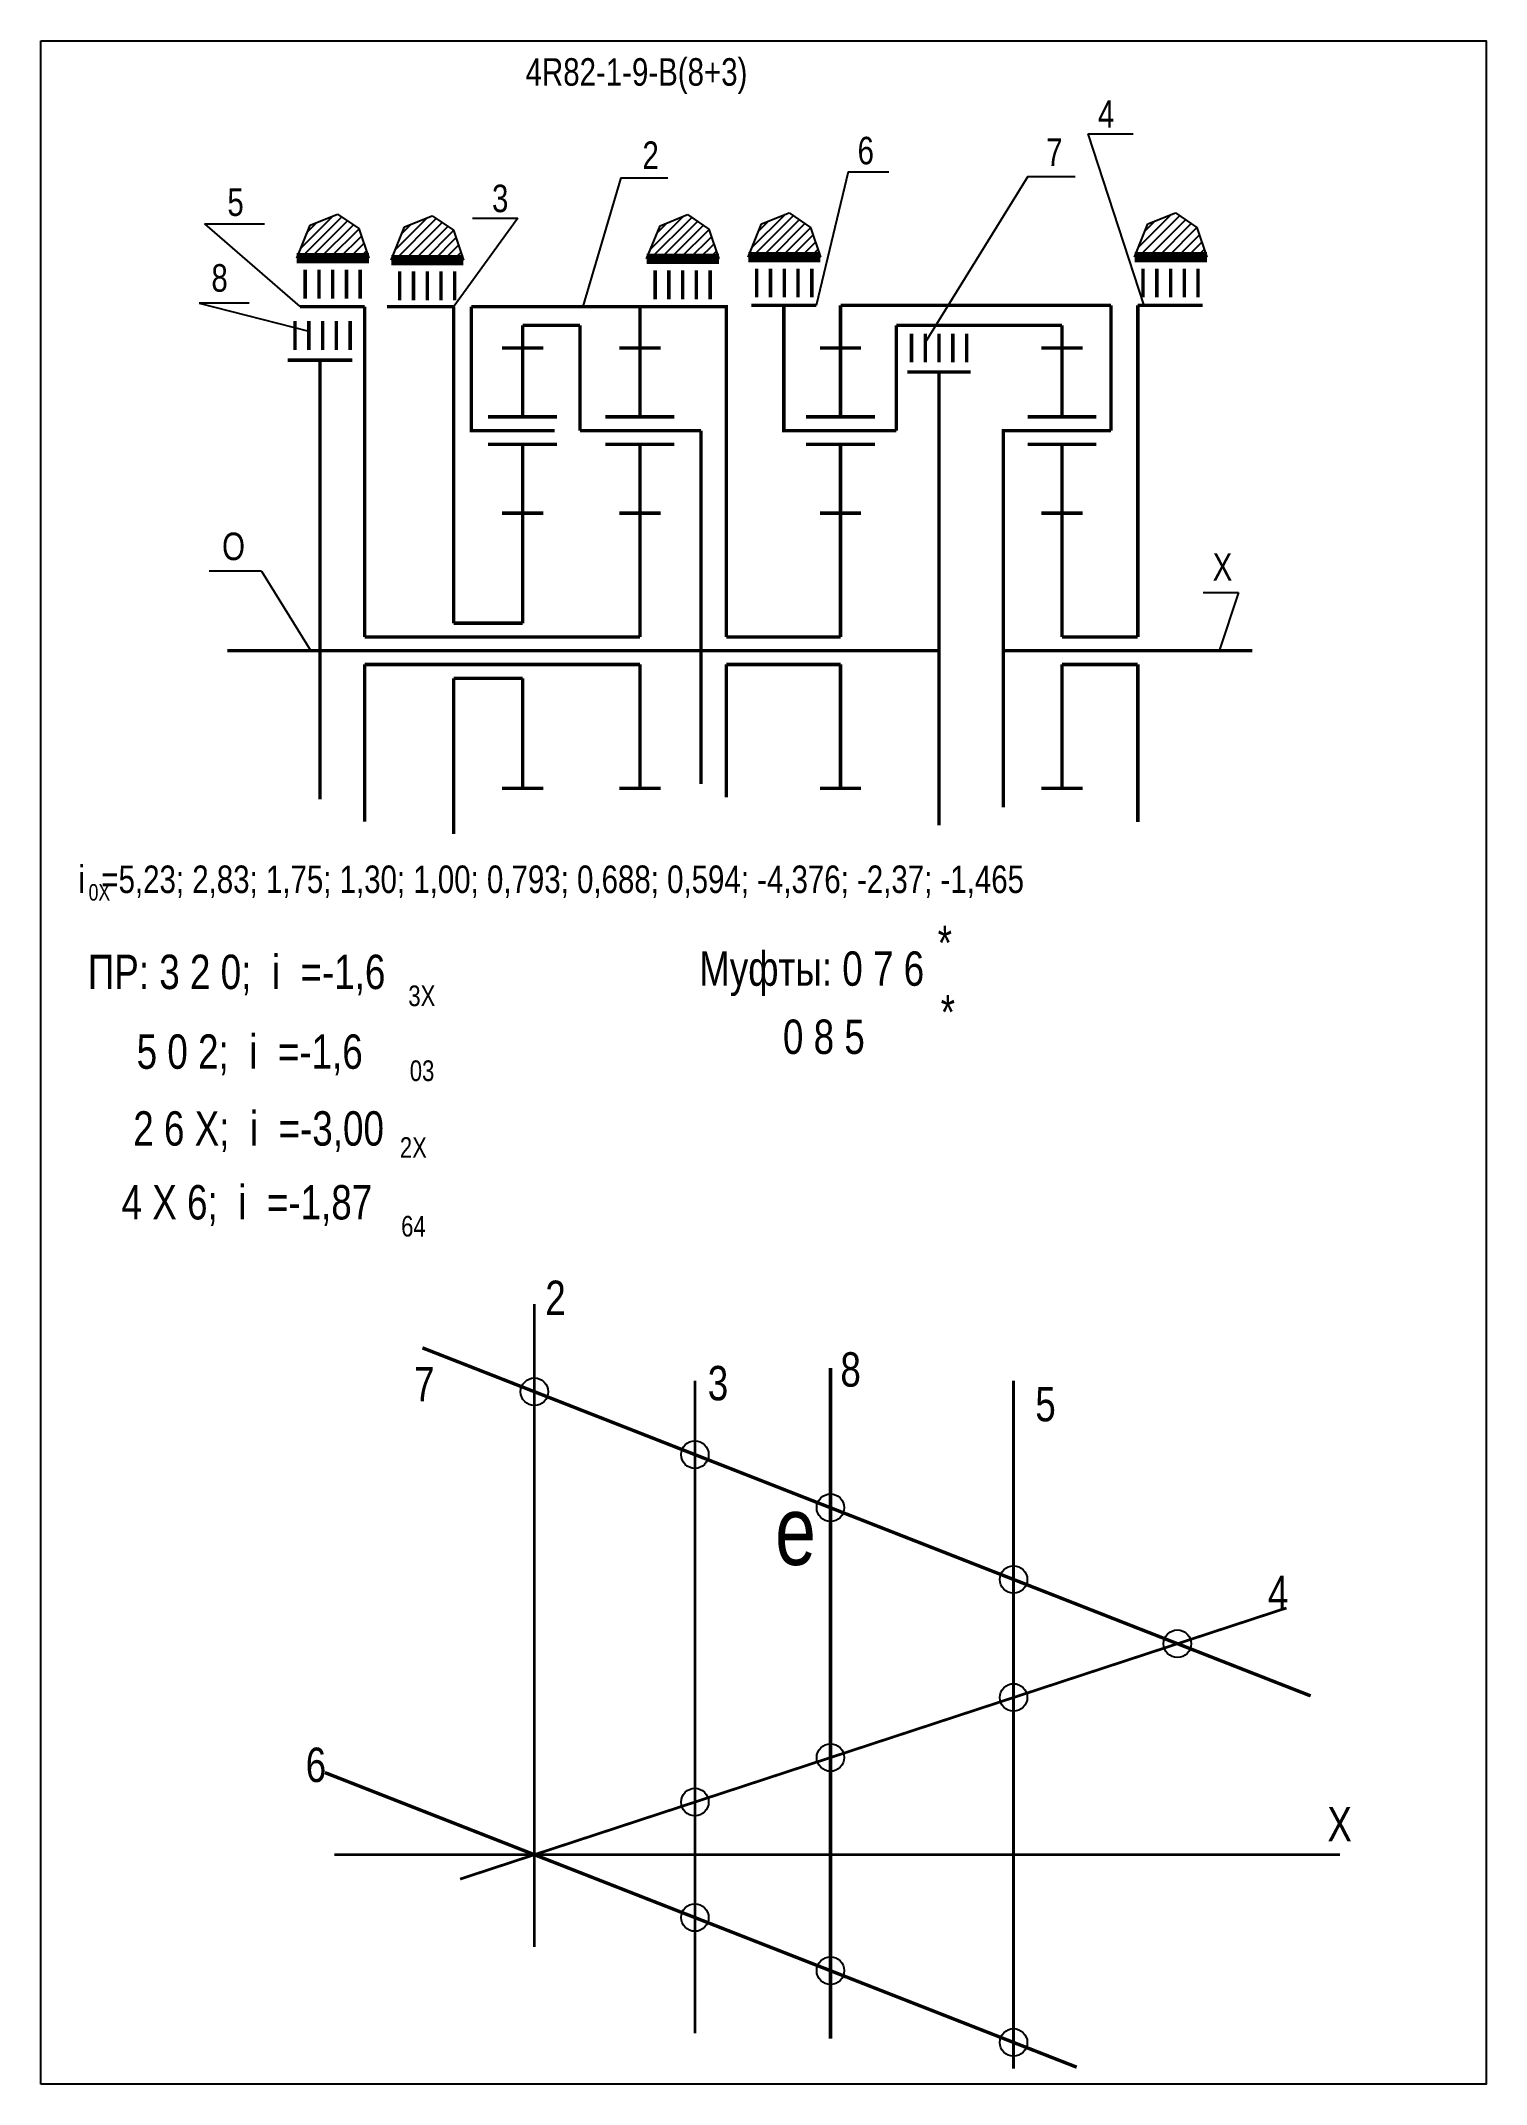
# Model space of a CAD drawing. Extents: x -352 to -142, y 153 to 450.
import ezdxf

# ---------------------------------------------------------------- set-up
doc = ezdxf.new("R2010")
doc.units = 0
doc.header["$LTSCALE"] = 15
doc.layers.get('0').update_dxf_attribs({"linetype": 'CONTINUOUS'})
doc.layers.add('DIM', color=92, linetype='CONTINUOUS')
doc.layers.add('MAIN', color=5, linetype='CONTINUOUS')
doc.styles.add('AMK', font='amk.shx', dxfattribs={"width": 0.8})

msp = doc.modelspace()

# ---------------------------------------------------------------- hatches: boundary and pattern name
at = {"layer": 'DIM'}
h = msp.add_hatch(dxfattribs=at)
h.set_pattern_fill('_USER', color=0, angle=45, style=0, pattern_type=0)
h.set_pattern_definition([(45, (2.5947, -7.2736), (-0.7071068, 0.7071068), [])])
h.paths.add_polyline_path([(-247.7, 423.25), (-249.65, 418.43), (-239.15, 418.43), (-240.6, 422.75), (-243.71, 424.86)])
h = msp.add_hatch(dxfattribs=at)
h.set_pattern_fill('_USER', color=0, angle=45, style=0, pattern_type=0)
h.set_pattern_definition([(45, (58.7299, -7.2736), (-0.7071068, 0.7071068), [])])
h.paths.add_polyline_path([(-191.57, 423.25), (-193.51, 418.43), (-183.01, 418.43), (-184.46, 422.75), (-187.58, 424.86)])
h = msp.add_hatch(dxfattribs=at)
h.set_pattern_fill('_USER', color=0, angle=45, style=0, pattern_type=0)
h.set_pattern_definition([(45, (-63.0196, -7.4412), (-0.7071068, 0.7071068), [])])
h.paths.add_polyline_path([(-313.32, 423.08), (-315.26, 418.26), (-304.76, 418.26), (-306.21, 422.58), (-309.33, 424.7)])
h = msp.add_hatch(dxfattribs=at)
h.set_pattern_fill('_USER', color=0, angle=45, style=0, pattern_type=0)
h.set_pattern_definition([(45, (-49.2857, -7.6863), (-0.7071068, 0.7071068), [])])
h.paths.add_polyline_path([(-299.58, 422.83), (-301.53, 418.01), (-291.03, 418.01), (-292.48, 422.33), (-295.59, 424.45)])
h = msp.add_hatch(dxfattribs=at)
h.set_pattern_fill('_USER', color=0, angle=45, style=0, pattern_type=0)
h.set_pattern_definition([(45, (-12.169, -7.5305), (-0.7071068, 0.7071068), [])])
h.paths.add_polyline_path([(-262.46, 422.99), (-264.41, 418.17), (-253.91, 418.17), (-255.36, 422.49), (-258.48, 424.61)])

# ---------------------------------------------------------------- linework, layer by layer
at = {"const_width": 0.4}
for points in [[(-280.72, 266.24), (-280.72, 172.82)], [(-257.4, 255.14), (-257.4, 160.27)], [(-211.1, 255.14), (-211.1, 155.11)], [(-291.52, 182.67), (-171.44, 222.08)]]:
    msp.add_lwpolyline(points, dxfattribs=at)
at = {"layer": 'DIM', "color": 0}
for p, q in [((-200.31, 436.35), (-193.74, 436.35)), ((-200.31, 436.35), (-192.19, 411.41)), ((-235.14, 430.81), (-239.77, 411.41)), ((-235.14, 430.81), (-229.23, 430.81)), ((-268.18, 429.96), (-273.66, 411.24)), ((-268.18, 429.96), (-261.33, 429.96)), ((-209.03, 430.13), (-223.93, 406.03)), ((-209.03, 430.13), (-202.16, 430.13)), ((-247.7, 423.25), (-243.71, 424.86)), ((-243.71, 424.86), (-240.6, 422.75)), ((-191.57, 423.25), (-187.58, 424.86)), ((-187.58, 424.86), (-184.46, 422.75)), ((-328.66, 423.29), (-319.93, 423.29)), ((-328.66, 423.29), (-314.79, 411.24)), ((-315.26, 418.26), (-313.32, 423.08)), ((-313.32, 423.08), (-309.33, 424.7)), ((-309.33, 424.7), (-306.21, 422.58)), ((-306.21, 422.58), (-304.76, 418.26)), ((-301.53, 418.01), (-299.58, 422.83)), ((-299.58, 422.83), (-295.59, 424.45)), ((-295.59, 424.45), (-292.48, 422.33)), ((-292.48, 422.33), (-291.03, 418.01)), ((-283.15, 424.11), (-292.45, 411.24)), ((-289.72, 424.11), (-283.15, 424.11)), ((-264.41, 418.17), (-262.46, 422.99)), ((-262.46, 422.99), (-258.48, 424.61)), ((-258.48, 424.61), (-255.36, 422.49)), ((-255.36, 422.49), (-253.91, 418.17)), ((-249.65, 418.43), (-247.7, 423.25)), ((-240.6, 422.75), (-239.15, 418.43)), ((-193.51, 418.43), (-191.57, 423.25)), ((-184.46, 422.75), (-183.01, 418.43)), ((-314.01, 418.07), (-307.09, 418.07)), ((-263.16, 417.98), (-256.24, 417.98)), ((-248.39, 418.24), (-241.48, 418.24)), ((-192.26, 418.24), (-185.34, 418.24)), ((-322.17, 411.72), (-329.43, 411.72)), ((-329.43, 411.72), (-313.49, 407.69)), ((-320.35, 372.77), (-327.96, 372.77)), ((-320.35, 372.77), (-313.22, 361.22)), ((-183.55, 369.68), (-178.41, 369.68)), ((-178.41, 369.68), (-181.23, 361.22))]:
    msp.add_line(p, q, dxfattribs=at)
for points, const_width in [([(-305.38, 411.24), (-305.38, 363.22)], 0.5), ([(-292.45, 411.24), (-302.15, 411.24)], 0.5), ([(-292.45, 411.24), (-292.45, 365.22)], 0.5), ([(-287.85, 393.22), (-289.9, 393.22), (-289.9, 411.24)], 0.5), ([(-289.9, 411.24), (-252.84, 411.24), (-252.84, 363.22)], 0.5), ([(-241.18, 393.22), (-244.47, 393.22), (-244.47, 411.41)], 0.5), ([(-236.24, 405.22), (-236.24, 411.41)], 0.5), ([(-196.93, 411.41), (-236.24, 411.41)], 0.5), ([(-196.93, 393.22), (-196.93, 411.41)], 0.5), ([(-193.04, 363.22), (-193.04, 411.41)], 0.5), ([(-274.09, 408.53), (-282.44, 408.53)], 0.5), ([(-274.09, 393.22), (-274.09, 408.53)], 0.5), ([(-228.13, 408.53), (-228.13, 393.22)], 0.5), ([(-228.13, 408.53), (-204.05, 408.53)], 0.5), ([(-316.55, 403.46), (-307.17, 403.46)], 0.5), ([(-311.86, 403.46), (-311.86, 339.6)], 0.5), ([(-221.92, 401.74), (-221.92, 335.86)], 0.5), ([(-286.68, 393.22), (-287.85, 393.22)], 0.5), ([(-256.52, 361.22), (-256.52, 393.22)], 0.5), ([(-209.3, 393.22), (-212.59, 393.22), (-212.59, 361.22)], 0.5), ([(-199.12, 393.22), (-196.93, 393.22)], 0.5), ([(-292.45, 365.22), (-282.44, 365.22)], 0.5), ([(-305.38, 363.22), (-265.39, 363.22)], 0.5), ([(-236.24, 363.22), (-252.84, 363.22)], 0.5), ([(-193.04, 363.22), (-204.05, 363.22)], 0.5), ([(-325.33, 361.22), (-221.92, 361.22)], 0.5), ([(-305.38, 359.22), (-265.39, 359.22)], 0.5), ([(-305.38, 359.22), (-305.38, 336.37)], 0.5), ([(-256.52, 341.84), (-256.52, 361.22)], 0.5), ([(-236.24, 359.22), (-252.84, 359.22)], 0.5), ([(-252.84, 359.22), (-252.84, 339.93)], 0.5), ([(-212.59, 361.22), (-209.28, 361.22)], 0.5), ([(-212.59, 361.22), (-212.59, 338.45)], 0.5), ([(-212.59, 361.22), (-176.39, 361.22)], 0.5), ([(-193.04, 359.22), (-204.05, 359.22)], 0.5), ([(-193.04, 359.22), (-193.04, 336.33)], 0.5), ([(-292.45, 357.22), (-282.44, 357.22)], 0.5), ([(-292.45, 357.22), (-292.45, 334.58)], 0.5), ([(-167.93, 209.3), (-296.99, 259.89)], 0.5), ([(-237.7, 256.94), (-237.7, 159.48)], 0.5), ([(-201.92, 155.33), (-311.16, 198.15)], 0.5), ([(-309.78, 186.22), (-163.68, 186.22)], 0.4)]:
    msp.add_lwpolyline(points, dxfattribs=dict(at, const_width=const_width))
for centre in [(-280.72, 253.51), (-257.4, 244.37), (-237.7, 236.65), (-211.1, 226.22), (-187.29, 216.88), (-211.1, 209.07), (-237.7, 200.34), (-257.4, 193.87), (-257.4, 177.08), (-237.7, 169.36), (-211.1, 158.93)]:
    msp.add_circle(centre, 2, dxfattribs=at)
at = {"layer": 'MAIN'}
for points in [[(-352.43, 152.87), (-352.43, 449.87)], [(-352.43, 449.87), (-142.43, 449.87), (-142.43, 152.87), (-352.43, 152.87)]]:
    msp.add_lwpolyline(points, dxfattribs=at)
at = {"layer": 'MAIN', "color": 0}
for points, const_width in [([(-315.26, 418.26), (-304.76, 418.26)], 1.5), ([(-264.41, 418.17), (-253.91, 418.17)], 1.5), ([(-249.65, 418.43), (-239.15, 418.43)], 1.5), ([(-193.51, 418.43), (-183.01, 418.43)], 1.5), ([(-306.03, 416.61), (-306.03, 412.41)], 0.5), ([(-301.53, 418.01), (-291.03, 418.01)], 1.5), ([(-292.29, 416.36), (-292.29, 412.16)], 0.5), ([(-255.18, 416.52), (-255.18, 412.32)], 0.5), ([(-240.41, 416.77), (-240.41, 412.58)], 0.5), ([(-184.28, 416.77), (-184.28, 412.58)], 0.5), ([(-314.79, 411.24), (-305.38, 411.24)], 0.5), ([(-265.39, 405.22), (-265.39, 411.24)], 0.5), ([(-249.18, 411.41), (-239.77, 411.41)], 0.5), ([(-193.04, 411.41), (-183.63, 411.41)], 0.5), ([(-307.49, 409.15), (-307.49, 404.95)], 0.5), ([(-282.44, 405.22), (-282.44, 408.53)], 0.5), ([(-217.92, 407.33), (-217.92, 403.13)], 0.5), ([(-204.05, 395.22), (-204.05, 408.53)], 0.5), ([(-282.44, 405.22), (-285.44, 405.22)], 0.5), ([(-282.44, 395.22), (-282.44, 405.22)], 0.5), ([(-282.44, 405.22), (-279.44, 405.22)], 0.5), ([(-265.39, 405.22), (-268.39, 405.22)], 0.5), ([(-265.39, 395.22), (-265.39, 405.22)], 0.5), ([(-265.39, 405.22), (-262.39, 405.22)], 0.5), ([(-236.24, 405.22), (-239.24, 405.22)], 0.5), ([(-236.24, 395.22), (-236.24, 405.22)], 0.5), ([(-236.24, 405.22), (-233.24, 405.22)], 0.5), ([(-204.05, 405.22), (-207.05, 405.22)], 0.5), ([(-204.05, 405.22), (-201.05, 405.22)], 0.5), ([(-226.51, 401.74), (-217.33, 401.74)], 0.5), ([(-277.78, 393.22), (-286.68, 393.22)], 0.5), ([(-256.52, 393.22), (-274.09, 393.22)], 0.5), ([(-228.13, 393.22), (-241.18, 393.22)], 0.5), ([(-199.12, 393.22), (-209.3, 393.22)], 0.5), ([(-282.44, 391.22), (-287.44, 391.22)], 0.5), ([(-282.44, 381.22), (-282.44, 391.22), (-277.44, 391.22)], 0.5), ([(-265.39, 391.22), (-270.39, 391.22)], 0.5), ([(-265.39, 381.22), (-265.39, 391.22), (-260.39, 391.22)], 0.5), ([(-236.24, 391.22), (-241.24, 391.22)], 0.5), ([(-236.24, 381.22), (-236.24, 391.22), (-231.24, 391.22)], 0.5), ([(-204.05, 391.22), (-209.05, 391.22)], 0.5), ([(-204.05, 381.22), (-204.05, 391.22), (-199.05, 391.22)], 0.5), ([(-282.44, 381.22), (-285.44, 381.22)], 0.5), ([(-282.44, 365.22), (-282.44, 381.22)], 0.5), ([(-282.44, 381.22), (-279.44, 381.22)], 0.5), ([(-265.39, 381.22), (-268.39, 381.22)], 0.5), ([(-265.39, 363.22), (-265.39, 381.22)], 0.5), ([(-265.39, 381.22), (-262.39, 381.22)], 0.5), ([(-236.24, 381.22), (-239.24, 381.22)], 0.5), ([(-236.24, 363.22), (-236.24, 381.22)], 0.5), ([(-236.24, 381.22), (-233.24, 381.22)], 0.5), ([(-204.05, 381.22), (-207.05, 381.22)], 0.5), ([(-204.05, 363.22), (-204.05, 381.22)], 0.5), ([(-204.05, 381.22), (-201.05, 381.22)], 0.5), ([(-265.39, 359.22), (-265.39, 341.22)], 0.5), ([(-236.24, 359.22), (-236.24, 341.22)], 0.5), ([(-204.05, 359.22), (-204.05, 341.22)], 0.5), ([(-282.44, 357.22), (-282.44, 341.22)], 0.5), ([(-282.44, 341.22), (-285.44, 341.22)], 0.5), ([(-282.44, 341.22), (-279.44, 341.22)], 0.5), ([(-265.39, 341.22), (-268.39, 341.22)], 0.5), ([(-265.39, 341.22), (-262.39, 341.22)], 0.5), ([(-236.24, 341.22), (-239.24, 341.22)], 0.5), ([(-236.24, 341.22), (-233.24, 341.22)], 0.5), ([(-204.05, 341.22), (-207.05, 341.22)], 0.5), ([(-204.05, 341.22), (-201.05, 341.22)], 0.5)]:
    msp.add_lwpolyline(points, dxfattribs=dict(at, const_width=const_width))
for points in [[(-314.03, 416.61, 0.5, 0.5, 0), (-314.03, 412.41, 0.5, 0.5, 0)], [(-312.03, 416.61, 0.5, 0.5, 0), (-312.03, 412.41, 0.5, 0.5, 0)], [(-310.03, 416.61, 0.5, 0.5, 0), (-310.03, 412.41, 0.5, 0.5, 0)], [(-308.03, 416.61, 0.5, 0.5, 0), (-308.03, 412.41, 0.5, 0.5, 0)], [(-300.29, 416.36, 0.5, 0.5, 0), (-300.29, 412.16, 0.5, 0.5, 0)], [(-298.29, 416.36, 0.5, 0.5, 0), (-298.29, 412.16, 0.5, 0.5, 0)], [(-296.29, 416.36, 0.5, 0.5, 0), (-296.29, 412.16, 0.5, 0.5, 0)], [(-294.29, 416.36, 0.5, 0.5, 0), (-294.29, 412.16, 0.5, 0.5, 0)], [(-263.18, 416.52, 0.5, 0.5, 0), (-263.18, 412.32, 0.5, 0.5, 0)], [(-261.18, 416.52, 0.5, 0.5, 0), (-261.18, 412.32, 0.5, 0.5, 0)], [(-259.18, 416.52, 0.5, 0.5, 0), (-259.18, 412.32, 0.5, 0.5, 0)], [(-257.18, 416.52, 0.5, 0.5, 0), (-257.18, 412.32, 0.5, 0.5, 0)], [(-248.41, 416.77, 0.5, 0.5, 0), (-248.41, 412.58, 0.5, 0.5, 0)], [(-246.41, 416.77, 0.5, 0.5, 0), (-246.41, 412.58, 0.5, 0.5, 0)], [(-244.41, 416.77, 0.5, 0.5, 0), (-244.41, 412.58, 0.5, 0.5, 0)], [(-242.41, 416.77, 0.5, 0.5, 0), (-242.41, 412.58, 0.5, 0.5, 0)], [(-192.28, 416.77, 0.5, 0.5, 0), (-192.28, 412.58, 0.5, 0.5, 0)], [(-190.28, 416.77, 0.5, 0.5, 0), (-190.28, 412.58, 0.5, 0.5, 0)], [(-188.28, 416.77, 0.5, 0.5, 0), (-188.28, 412.58, 0.5, 0.5, 0)], [(-186.28, 416.77, 0.5, 0.5, 0), (-186.28, 412.58, 0.5, 0.5, 0)], [(-315.49, 409.15, 0.5, 0.5, 0), (-315.49, 404.95, 0.5, 0.5, 0)], [(-313.49, 409.15, 0.5, 0.5, 0), (-313.49, 404.95, 0.5, 0.5, 0)], [(-311.49, 409.15, 0.5, 0.5, 0), (-311.49, 404.95, 0.5, 0.5, 0)], [(-309.49, 409.15, 0.5, 0.5, 0), (-309.49, 404.95, 0.5, 0.5, 0)], [(-225.92, 407.33, 0.5, 0.5, 0), (-225.92, 403.13, 0.5, 0.5, 0)], [(-223.92, 407.33, 0.5, 0.5, 0), (-223.92, 403.13, 0.5, 0.5, 0)], [(-221.92, 407.33, 0.5, 0.5, 0), (-221.92, 403.13, 0.5, 0.5, 0)], [(-219.92, 407.33, 0.5, 0.5, 0), (-219.92, 403.13, 0.5, 0.5, 0)], [(-277.44, 395.22, 0.5, 0.5, 0), (-287.44, 395.22, 0.5, 0.5, 0)], [(-260.39, 395.22, 0.5, 0.5, 0), (-270.39, 395.22, 0.5, 0.5, 0)], [(-231.24, 395.22, 0.5, 0.5, 0), (-241.24, 395.22, 0.5, 0.5, 0)], [(-199.05, 395.22, 0.5, 0.5, 0), (-209.05, 395.22, 0.5, 0.5, 0)]]:
    msp.add_lwpolyline(points, format="xyseb", dxfattribs=at)

# ---------------------------------------------------------------- texts
at = {"layer": 'DIM', "color": 0, "style": 'AMK', "width": 0.8}
for s, height, p in [('4R82-1-9-B(8+3)', 4, (-282, 443.35)), ('4', 4, (-198.83, 437.23)), ('2', 4, (-265.02, 431.25)), ('6', 4, (-233.76, 431.92)), ('7', 4, (-206.35, 431.7)), ('5', 4, (-325.33, 424.41)), ('3', 4, (-286.88, 424.97)), ('8', 4, (-327.65, 413.41)), ('O', 4, (-326.1, 374.39)), ('X', 4, (-182.17, 371.4)), ('i  =5,23; 2,83; 1,75; 1,30; 1,00; 0,793; 0,688; 0,594; -4,376; -2,37; -1,465', 4, (-346.97, 326)), ('0X', 2.4, (-345.5, 324.9)), ('*', 5, (-222.12, 316.25)), (' ПР: 3 2 0;  i  =-1,6', 5, (-347.1, 312.04)), ('Муфты: 0 7 6', 5, (-256.78, 312.52)), ('3X', 3, (-299.04, 309.56)), ('*', 5, (-221.69, 306.18)), ('       0 8 5', 5, (-255.01, 302.61)), ('    5 0 2;  i  =-1,6', 5, (-344.46, 300.45)), ('03', 3, (-298.83, 298.67)), ('    2 6 X;  i  =-3,00', 5, (-344.95, 289.28)), ('2X', 3, (-300.27, 287.51)), ('     4 X 6;  i  =-1,87', 5, (-348.14, 278.55)), ('64', 3, (-300.08, 276.07)), ('2', 5, (-279.14, 264.66)), ('8', 5, (-236.26, 254.25)), ('7', 5, (-298.21, 252.12)), ('3', 5, (-255.53, 252.26)), ('5', 5, (-207.94, 249.21)), ('e', 10, (-245.75, 228.33)), ('4', 5, (-174.15, 221.76)), ('6', 5, (-313.95, 196.78)), ('X', 5, (-165.5, 188.14))]:
    msp.add_text(s, height=height, dxfattribs=at).set_placement(p)

doc.saveas('drawing.dxf')
